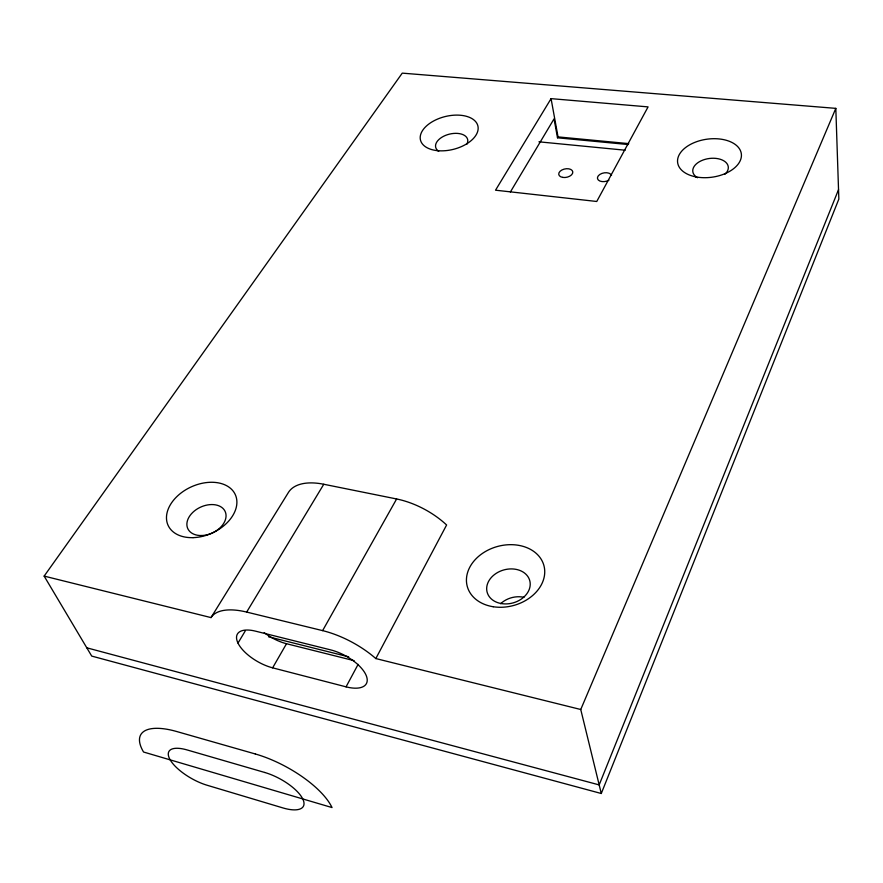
<?xml version="1.0" encoding="UTF-8"?>
<svg xmlns="http://www.w3.org/2000/svg" width="883" height="883" viewBox="0 0 883 883"><rect width="100%" height="100%" fill="white"/><g stroke="black" fill="none" stroke-linecap="round" stroke-linejoin="round"><path stroke-width="1.32" d="M601.279 793.508L838.85 199.072L835.815 108.366L402.262 73.134L44.15 576.102L91.711 656.08L601.279 793.508L580.749 709.502L835.815 108.366M838.53 189.635L599.171 784.91L86.799 647.813M211.015 617.592A62.086 27.55 29.9 0 1 246.666 612.074L322.615 630.628A63.41 28.786 28.7 0 1 375.827 658.563L446.61 524.988A59.558 31.468 28.6 0 0 396.622 498.972L323.774 484.259A58.399 30.199 30.1 0 0 288.487 492.35L211.015 617.592L44.15 576.102M346.059 686.842A31.689 14.382 28.7 0 0 366.169 675.429A31.689 14.382 28.7 0 0 330.65 649.888L255.562 631.168A31.026 13.764 29.9 0 0 237.869 642.835A31.026 13.764 29.9 0 0 272.626 667.835L346.059 686.842L358.123 664.358M322.615 630.628L396.622 498.972M272.626 667.835L286.511 643.718L354.094 660.661M628.243 144.547L557.504 137.803L558.034 136.898L551.069 98.642L648.078 106.887L596.753 201.479L495.529 190.198L551.069 98.642M237.991 643.078L245.209 631.025M510.396 191.964L554.049 118.863L557.504 137.803M246.666 612.074L323.774 484.259M558.034 136.898L628.751 143.62M538.939 141.821L625.197 150.209M375.827 658.563L580.749 709.502M268.509 636.775L348.675 656.82M608.95 180.154A7.219 4.349 -10.4 0 1 598.365 180.066A7.219 4.349 -10.4 0 1 601.985 173.388A7.219 4.349 -10.4 0 1 611.544 175.375M500.639 603.707A21.656 17.064 -15.3 0 1 523.917 597.305M438.73 151.247A16.457 9.492 -13.9 0 1 449.469 134.128A16.457 9.492 -13.9 0 1 466.71 144.404M697.57 177.726A17.892 10.762 -7.9 0 1 697.548 162.925A17.892 10.762 -7.9 0 1 721.819 159.823A17.892 10.762 -7.9 0 1 724.987 174.227M286.511 643.718A30.684 14.04 29.9 0 1 264.216 632.647M255.308 753.972L176.777 731.543A65.375 24.581 29.7 0 0 143.554 752.018L332.019 807.559A66.854 25.739 28.7 0 0 255.308 753.972M264.768 772.482L187.152 749.954A32.671 12.274 29.7 0 0 170.033 759.612A32.671 12.274 29.7 0 0 207.019 785.219L282.88 807.912A33.411 12.859 28.7 0 0 302.615 798.673A33.411 12.859 28.7 0 0 264.768 772.482M562.681 177.395A7.13 4.272 -11.4 0 0 572.791 171.92A7.13 4.272 -11.4 0 0 561.82 170.033A7.13 4.272 -11.4 0 0 562.681 177.395M193.046 537.648A36.943 25.331 -24.6 0 0 235.562 495.242A36.943 25.331 -24.6 0 0 176.445 497.008A36.943 25.331 -24.6 0 0 193.046 537.648M201.225 535.539A20.541 14.183 -24.7 0 0 225.43 512.173A20.541 14.183 -24.7 0 0 192.748 512.427A20.541 14.183 -24.7 0 0 201.225 535.539M493.178 606.731A39.735 30.596 -15.3 0 0 543.95 565.672A39.735 30.596 -15.3 0 0 479.624 555.506A39.735 30.596 -15.3 0 0 493.178 606.731M500.937 603.497A22.075 17.108 -15.3 0 0 529.899 581.213A22.075 17.108 -15.3 0 0 494.502 574.546A22.075 17.108 -15.3 0 0 500.937 603.497M437.284 150.64A29.558 16.898 -13.9 0 0 478.012 126.523A29.558 16.898 -13.9 0 0 432.262 121.744A29.558 16.898 -13.9 0 0 437.284 150.64M695.528 176.81A32.152 19.172 -8 0 0 741.356 153.984A32.152 19.172 -8 0 0 691.577 143.83A32.152 19.172 -8 0 0 695.528 176.81"/></g></svg>
